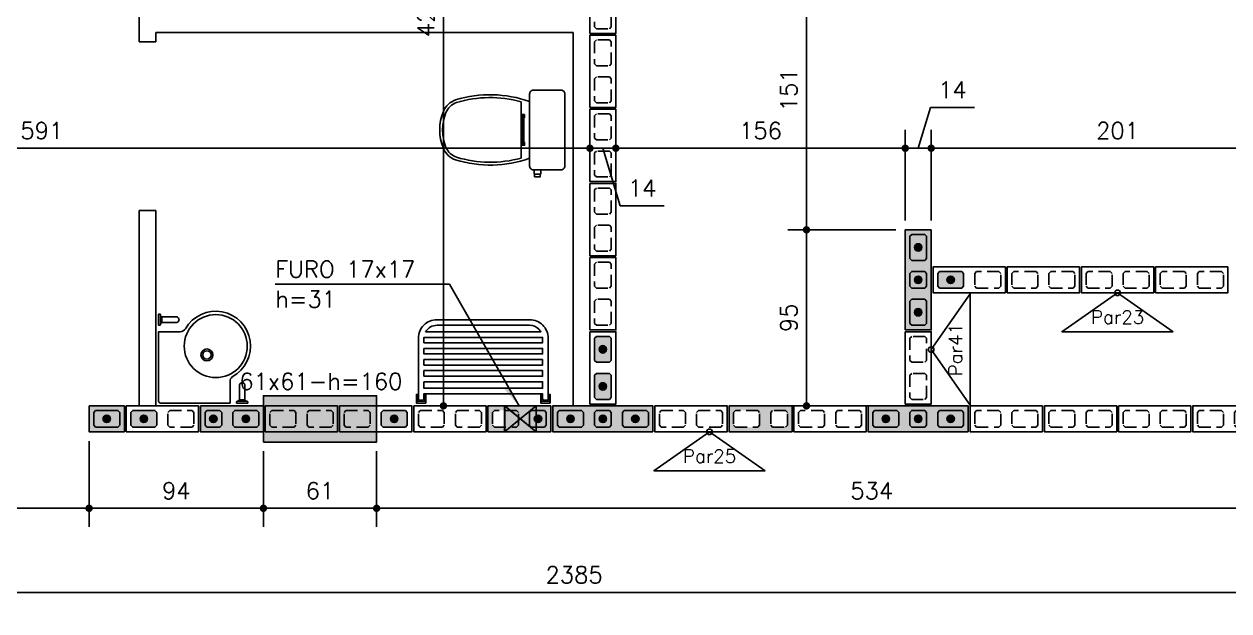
# Model space of a CAD drawing. Extents: x -14651 to 4582, y -13717 to -1290.
# Drawn here: x 1769 to 2419, y -13260 to -12944 of the extents above; entities that cross this region are included whole.
import ezdxf
from ezdxf.enums import TextEntityAlignment as Align

# ---------------------------------------------------------------- set-up
doc = ezdxf.new("R2010")
doc.units = 0
doc.header["$LTSCALE"] = 25
doc.linetypes.add('DASHED2', pattern=[0.375, 0.25, -0.125])
for name, color, linetype in [('213', 252, 'Continuous'), ('241', 2, 'Continuous'), ('247', 50, 'Continuous'), ('248', 100, 'Continuous'), ('249', 20, 'Continuous'), ('ABERTURAS', 53, 'Continuous'), ('ac-furo', 170, 'Continuous'), ('ALVENARIA NÃO ESTRUTURAL', 242, 'Continuous'), ('Arranque', 14, 'Continuous'), ('COTA', 1, 'Continuous'), ('FERRO', 5, 'Continuous'), ('H2', 252, 'Continuous'), ('Linha_fina', 1, 'Continuous'), ('Pena_2', 2, 'Continuous'), ('PROJ', 252, 'Continuous'), ('T1', 2, 'Continuous'), ('TJANELA', 2, 'Continuous'), ('VIGA', 3, 'Continuous')]:
    doc.layers.add(name, color=color, linetype=linetype)
doc.styles.add('COTA', font='romans.shx')
doc.styles.add('Texto1', font='romans.shx', dxfattribs={"height": 9})
doc.dimstyles.new('forma', dxfattribs={"dimscale": 5, "dimtxt": 1.8, "dimasz": 0.8, "dimexe": 2, "dimexo": 1, "dimgap": 1, "dimtad": 1, "dimdec": 1, "dimzin": 9, "dimtxsty": 'COTA', "dimblk1": 'DOT', "dimblk2": 'DOT', "dimsah": 1, "dimcen": 0, "dimdle": 1, "dimclrd": 256, "dimclre": 256, "dimclrt": 2, "dimadec": 0, "dimazin": 0, "dimtfac": 1, "dimtdec": 0, "dimtmove": 0, "dimatfit": 3, "dimfxl": 1, "dimtolj": 1, "dimtzin": 0, "dimarcsym": 0})

# ---------------------------------------------------------------- blocks, each defined once
blk = doc.blocks.new('P4015', base_point=(5842102.11612, -8124149.02973))
blk.add_lwpolyline([(5842082.61612, -8124156.02973), (5842121.61612, -8124156.02973), (5842121.61612, -8124142.02973), (5842082.61612, -8124142.02973), (5842082.61612, -8124156.02973)])
at = {"color": 1, "linetype": 'DASHED2'}
for points in [[(5842085.11612, -8124152.52973), (5842086.11612, -8124153.52973), (5842098.11612, -8124153.52973), (5842099.11612, -8124152.52973), (5842099.11612, -8124145.52973), (5842098.11612, -8124144.52973), (5842086.11612, -8124144.52973), (5842085.11612, -8124145.52973), (5842085.11612, -8124152.52973)], [(5842105.11612, -8124152.52973), (5842106.11612, -8124153.52973), (5842118.11612, -8124153.52973), (5842119.11612, -8124152.52973), (5842119.11612, -8124145.52973), (5842118.11612, -8124144.52973), (5842106.11612, -8124144.52973), (5842105.11612, -8124145.52973), (5842105.11612, -8124152.52973)]]:
    blk.add_lwpolyline(points, dxfattribs=at)
blk = doc.blocks.new('P3515')
at = {"layer": '248'}
h = blk.add_hatch(color=100, dxfattribs=at)
h.paths.add_polyline_path([(17, 7), (-17, 7), (-17, -7), (17, -7)])
h.paths.add_polyline_path([(-5.5, -3.5), (-6.5, -4.5), (-13.5, -4.5), (-14.5, -3.5), (-14.5, 3.5), (-13.5, 4.5), (-6.5, 4.5), (-5.5, 3.5)], flags=16)
h.paths.add_polyline_path([(0.5, 3.5), (1.5, 4.5), (13.5, 4.5), (14.5, 3.5), (14.5, -3.5), (13.5, -4.5), (1.5, -4.5), (0.5, -3.5)], flags=16)
blk.add_lwpolyline([(-17, -7), (17, -7), (17, 7), (-17, 7), (-17, -7)])
at = {"color": 1, "linetype": 'DASHED2'}
for points in [[(-14.5, -3.5), (-13.5, -4.5), (-6.5, -4.5), (-5.5, -3.5), (-5.5, 3.5), (-6.5, 4.5), (-13.5, 4.5), (-14.5, 3.5), (-14.5, -3.5)], [(0.5, -3.5), (1.5, -4.5), (13.5, -4.5), (14.5, -3.5), (14.5, 3.5), (13.5, 4.5), (1.5, 4.5), (0.5, 3.5), (0.5, -3.5)]]:
    blk.add_lwpolyline(points, dxfattribs=at)
blk = doc.blocks.new('P5515')
at = {"layer": '249'}
h = blk.add_hatch(color=20, dxfattribs=at)
h.paths.add_polyline_path([(-27, 7), (-27, -7), (27, -7), (27, 7)])
h.paths.add_polyline_path([(-10.5, -3.5), (-11.5, -4.5), (-23.5, -4.5), (-24.5, -3.5), (-24.5, 3.5), (-23.5, 4.5), (-11.5, 4.5), (-10.5, 3.5)], flags=16)
h.paths.add_polyline_path([(-4.5, 3.5), (-3.5, 4.5), (3.5, 4.5), (4.5, 3.5), (4.5, -3.5), (3.5, -4.5), (-3.5, -4.5), (-4.5, -3.5)], flags=16)
h.paths.add_polyline_path([(10.5, 3.5), (11.5, 4.5), (23.5, 4.5), (24.5, 3.5), (24.5, -3.5), (23.5, -4.5), (11.5, -4.5), (10.5, -3.5)], flags=16)
blk.add_lwpolyline([(27, 7), (-27, 7), (-27, -7), (27, -7), (27, 7)])
at = {"color": 1, "linetype": 'DASHED2'}
for points in [[(-10.5, 3.5), (-11.5, 4.5), (-23.5, 4.5), (-24.5, 3.5), (-24.5, -3.5), (-23.5, -4.5), (-11.5, -4.5), (-10.5, -3.5), (-10.5, 3.5)], [(4.5, 3.5), (3.5, 4.5), (-3.5, 4.5), (-4.5, 3.5), (-4.5, -3.5), (-3.5, -4.5), (3.5, -4.5), (4.5, -3.5), (4.5, 3.5)], [(24.5, 3.5), (23.5, 4.5), (11.5, 4.5), (10.5, 3.5), (10.5, -3.5), (11.5, -4.5), (23.5, -4.5), (24.5, -3.5), (24.5, 3.5)]]:
    blk.add_lwpolyline(points, dxfattribs=at)
blk = doc.blocks.new('GR-1409')
at = {"layer": '213'}
h = blk.add_hatch(color=256, dxfattribs=at)
h.paths.add_polyline_path([(-6, 4.5), (-7, 3.5), (-7, -3.5), (-6, -4.5), (6, -4.5), (7, -3.5), (7, 3.5), (6, 4.5)])
h.paths.add_polyline_path([(-2, 0, 1), (2, 0, 1)], flags=16)
at = {"layer": 'Arranque'}
blk.add_hatch(color=256, dxfattribs=at).paths.add_polyline_path([(-2, 0, 1), (2, 0, 1)])
at = {"layer": '213'}
blk.add_lwpolyline([(-7, 3.5), (-6, 4.5), (6, 4.5), (7, 3.5), (7, -3.5), (6, -4.5), (-6, -4.5), (-7, -3.5), (-7, 3.5)], dxfattribs=at)
at = {"layer": 'FERRO', "linetype": 'Continuous'}
blk.add_circle((0, 0), 2, dxfattribs=at)
blk = doc.blocks.new('GR-0909')
at = {"layer": '213'}
h = blk.add_hatch(color=256, dxfattribs=at)
h.paths.add_polyline_path([(3.5, -4.5), (4.5, -3.5), (4.500001, 3.5), (3.500001, 4.5), (-3.499999, 4.5), (-4.499999, 3.5), (-4.5, -3.5), (-3.5, -4.5)])
h.paths.add_polyline_path([(-2, 0, -1), (2, 0, -1)], flags=16)
at = {"layer": 'Arranque'}
blk.add_hatch(color=256, dxfattribs=at).paths.add_polyline_path([(2, 0, 1), (-2, 0, 1)])
at = {"layer": '213'}
blk.add_lwpolyline([(3.500001, 4.5), (4.500001, 3.5), (4.5, -3.5), (3.5, -4.5), (-3.5, -4.5), (-4.5, -3.5), (-4.499999, 3.5), (-3.499999, 4.5), (3.500001, 4.5)], dxfattribs=at)
at = {"layer": 'FERRO', "linetype": 'Continuous'}
blk.add_circle((0, 0), 2, dxfattribs=at)
blk = doc.blocks.new('P2015')
at = {"layer": '247'}
h = blk.add_hatch(color=50, dxfattribs=at)
h.paths.add_polyline_path([(9.5, 7), (-9.5, 7), (-9.5, -7), (9.5, -7)])
h.paths.add_polyline_path([(6, -4.5), (-6, -4.5), (-7, -3.5), (-7, 3.5), (-6, 4.5), (6, 4.5), (7, 3.5), (7, -3.5)], flags=16)
blk.add_lwpolyline([(-9.5, -7), (9.5, -7), (9.5, 7), (-9.5, 7), (-9.5, -7)])
at = {"color": 1, "linetype": 'DASHED2'}
blk.add_lwpolyline([(-7, -3.5), (-6, -4.5), (6, -4.5), (7, -3.5), (7, 3.5), (6, 4.5), (-6, 4.5), (-7, 3.5), (-7, -3.5)], dxfattribs=at)
blk = doc.blocks.new('_IDNPAR_2')
at = {"color": 3}
blk.add_lwpolyline([(1, -0.7), (0, 0), (-1, -0.7)], close=True, dxfattribs=at)
blk.add_circle((0, 0), 0.05, dxfattribs=at)
at = {"layer": '247', "color": 2, "style": 'COTA', "flags": 8}
blk.add_attdef('ID', text='', height=0.24, dxfattribs=at).set_placement((0, -0.438), align=Align.MIDDLE_CENTER)
blk = doc.blocks.new('_Dot')
at = {"color": 0, "linetype": 'ByBlock', "lineweight": -2}
blk.add_line((-0.5, 0), (-1, 0), dxfattribs=at)
at = {"color": 0, "linetype": 'ByBlock', "const_width": 0.5}
blk.add_lwpolyline([(-0.25, 0, 1), (0.25, 0, 1)], format="xyb", close=True, dxfattribs=at)
blk = doc.blocks.new('*D119')
at = {"layer": 'COTA', "lineweight": -2, "transparency": 16777216}
for p, q in [((1959.52, -13174.1), (1959.52, -13214.87)), ((2493.52, -13174.1), (2493.52, -13214.87)), ((2489.52, -13204.87), (1963.52, -13204.87))]:
    blk.add_line(p, q, dxfattribs=at)
at = {"layer": 'Defpoints', "color": 0, "transparency": 16777216}
for p in [(1959.52, -13169.1), (2493.52, -13169.1), (1959.52, -13204.87)]:
    blk.add_point(p, dxfattribs=at)
at = {"layer": 'COTA', "lineweight": -2, "transparency": 16777216, "xscale": 4, "yscale": 4, "zscale": 4, "rotation": 180}
blk.add_blockref('_Dot', (1959.52, -13204.87), dxfattribs=at)
at = {"layer": 'COTA', "lineweight": -2, "transparency": 16777216, "xscale": 4, "yscale": 4, "zscale": 4}
blk.add_blockref('_Dot', (2493.52, -13204.87), dxfattribs=at)
at = {"layer": 'COTA', "color": 2, "transparency": 16777216, "insert": (2226.52, -13195.37), "char_height": 9, "attachment_point": 5, "style": 'COTA'}
blk.add_mtext('\\A1;534 ', dxfattribs=at)
blk = doc.blocks.new('*D120')
at = {"layer": 'COTA', "lineweight": -2, "transparency": 16777216}
for p, q in [((1898.52, -13174.1), (1898.52, -13214.87)), ((1959.52, -13174.1), (1959.52, -13214.87)), ((1955.52, -13204.87), (1902.52, -13204.87))]:
    blk.add_line(p, q, dxfattribs=at)
at = {"layer": 'Defpoints', "color": 0, "transparency": 16777216}
for p in [(1898.52, -13169.1), (1959.52, -13169.1), (1898.52, -13204.87)]:
    blk.add_point(p, dxfattribs=at)
at = {"layer": 'COTA', "lineweight": -2, "transparency": 16777216, "xscale": 4, "yscale": 4, "zscale": 4, "rotation": 180}
blk.add_blockref('_Dot', (1898.52, -13204.87), dxfattribs=at)
at = {"layer": 'COTA', "lineweight": -2, "transparency": 16777216, "xscale": 4, "yscale": 4, "zscale": 4}
blk.add_blockref('_Dot', (1959.52, -13204.87), dxfattribs=at)
at = {"layer": 'COTA', "color": 2, "transparency": 16777216, "insert": (1929.02, -13195.37), "char_height": 9, "attachment_point": 5, "style": 'COTA'}
blk.add_mtext('\\A1;61 ', dxfattribs=at)
blk = doc.blocks.new('*D121')
at = {"layer": 'COTA', "lineweight": -2, "transparency": 16777216}
for p, q in [((1804.52, -13168.6), (1804.52, -13214.87)), ((1898.52, -13174.1), (1898.52, -13214.87)), ((1894.52, -13204.87), (1808.52, -13204.87))]:
    blk.add_line(p, q, dxfattribs=at)
at = {"layer": 'Defpoints', "color": 0, "transparency": 16777216}
for p in [(1804.52, -13163.6), (1898.52, -13169.1), (1804.52, -13204.87)]:
    blk.add_point(p, dxfattribs=at)
at = {"layer": 'COTA', "lineweight": -2, "transparency": 16777216, "xscale": 4, "yscale": 4, "zscale": 4, "rotation": 180}
blk.add_blockref('_Dot', (1804.52, -13204.87), dxfattribs=at)
at = {"layer": 'COTA', "lineweight": -2, "transparency": 16777216, "xscale": 4, "yscale": 4, "zscale": 4}
blk.add_blockref('_Dot', (1898.52, -13204.87), dxfattribs=at)
at = {"layer": 'COTA', "color": 2, "transparency": 16777216, "insert": (1851.52, -13195.37), "char_height": 9, "attachment_point": 5, "style": 'COTA'}
blk.add_mtext('\\A1;94 ', dxfattribs=at)
blk = doc.blocks.new('*D122')
at = {"layer": 'COTA', "lineweight": -2, "transparency": 16777216}
for p, q in [((1713.52, -13168.6), (1713.52, -13214.87)), ((1804.52, -13168.6), (1804.52, -13214.87)), ((1800.52, -13204.87), (1717.52, -13204.87))]:
    blk.add_line(p, q, dxfattribs=at)
at = {"layer": 'Defpoints', "color": 0, "transparency": 16777216}
for p in [(1713.52, -13163.6), (1804.52, -13163.6), (1713.52, -13204.87)]:
    blk.add_point(p, dxfattribs=at)
at = {"layer": 'COTA', "lineweight": -2, "transparency": 16777216, "xscale": 4, "yscale": 4, "zscale": 4, "rotation": 180}
blk.add_blockref('_Dot', (1713.52, -13204.87), dxfattribs=at)
at = {"layer": 'COTA', "lineweight": -2, "transparency": 16777216, "xscale": 4, "yscale": 4, "zscale": 4}
blk.add_blockref('_Dot', (1804.52, -13204.87), dxfattribs=at)
at = {"layer": 'COTA', "color": 2, "transparency": 16777216, "insert": (1759.02, -13195.37), "char_height": 9, "attachment_point": 5, "style": 'COTA'}
blk.add_mtext('\\A1;91 ', dxfattribs=at)
blk = doc.blocks.new('*D131')
at = {"layer": 'COTA', "lineweight": -2, "transparency": 16777216}
for p, q in [((3258.52, -13168.6), (3258.52, -13260.25)), ((873.52, -13190.74), (873.52, -13260.25)), ((3254.52, -13250.25), (877.52, -13250.25))]:
    blk.add_line(p, q, dxfattribs=at)
at = {"layer": 'Defpoints', "color": 0, "transparency": 16777216}
for p in [(3258.52, -13163.6), (873.52, -13185.74), (873.52, -13250.25)]:
    blk.add_point(p, dxfattribs=at)
at = {"layer": 'COTA', "lineweight": -2, "transparency": 16777216, "xscale": 4, "yscale": 4, "zscale": 4, "rotation": 180}
blk.add_blockref('_Dot', (873.52, -13250.25), dxfattribs=at)
at = {"layer": 'COTA', "lineweight": -2, "transparency": 16777216, "xscale": 4, "yscale": 4, "zscale": 4}
blk.add_blockref('_Dot', (3258.52, -13250.25), dxfattribs=at)
at = {"layer": 'COTA', "color": 2, "transparency": 16777216, "insert": (2066.02, -13240.75), "char_height": 9, "attachment_point": 5, "style": 'COTA'}
blk.add_mtext('\\A1;2385 ', dxfattribs=at)
blk = doc.blocks.new('*D235')
at = {"layer": 'COTA', "lineweight": -2, "transparency": 16777216}
for p, q in [((1483.52, -13014.1), (1483.52, -13020.6)), ((1487.52, -13010.6), (2070.52, -13010.6)), ((2074.52, -13014.1), (2074.52, -13020.6))]:
    blk.add_line(p, q, dxfattribs=at)
at = {"layer": 'Defpoints', "color": 0, "transparency": 16777216}
for p in [(1483.52, -13009.1), (2074.52, -13009.1), (2074.52, -13010.6)]:
    blk.add_point(p, dxfattribs=at)
at = {"layer": 'COTA', "lineweight": -2, "transparency": 16777216, "xscale": 4, "yscale": 4, "zscale": 4, "rotation": 180}
blk.add_blockref('_Dot', (1483.52, -13010.6), dxfattribs=at)
at = {"layer": 'COTA', "lineweight": -2, "transparency": 16777216, "xscale": 4, "yscale": 4, "zscale": 4}
blk.add_blockref('_Dot', (2074.52, -13010.6), dxfattribs=at)
at = {"layer": 'COTA', "color": 2, "transparency": 16777216, "insert": (1779.02, -13001.1), "char_height": 9, "attachment_point": 5, "style": 'COTA'}
blk.add_mtext('\\A1;591 ', dxfattribs=at)
blk = doc.blocks.new('*D236')
at = {"layer": 'COTA', "lineweight": -2, "transparency": 16777216}
for p, q in [((2070.52, -13010.6), (2066.52, -13010.6)), ((2074.52, -13010.6), (2088.52, -13010.6)), ((2074.52, -13010.6), (2088.52, -13010.6)), ((2074.52, -13014.1), (2074.52, -13020.6)), ((2081.52, -13010.6), (2090.82, -13041.6)), ((2088.52, -13014.1), (2088.52, -13020.6)), ((2092.52, -13010.6), (2096.52, -13010.6)), ((2090.82, -13041.6), (2114.53, -13041.6))]:
    blk.add_line(p, q, dxfattribs=at)
at = {"layer": 'Defpoints', "color": 0, "transparency": 16777216}
for p in [(2074.52, -13009.1), (2088.52, -13009.1), (2088.52, -13010.6)]:
    blk.add_point(p, dxfattribs=at)
at = {"layer": 'COTA', "lineweight": -2, "transparency": 16777216, "xscale": 4, "yscale": 4, "zscale": 4}
blk.add_blockref('_Dot', (2074.52, -13010.6), dxfattribs=at)
at = {"layer": 'COTA', "lineweight": -2, "transparency": 16777216, "xscale": 4, "yscale": 4, "zscale": 4, "rotation": 180}
blk.add_blockref('_Dot', (2088.52, -13010.6), dxfattribs=at)
at = {"layer": 'COTA', "color": 2, "transparency": 16777216, "insert": (2102.67, -13032.1), "char_height": 9, "attachment_point": 5, "style": 'COTA'}
blk.add_mtext('\\A1;14 ', dxfattribs=at)
blk = doc.blocks.new('*D237')
at = {"layer": 'COTA', "lineweight": -2, "transparency": 16777216}
for p, q in [((2244.52, -13049.6), (2244.52, -13000.6)), ((2088.52, -13014.1), (2088.52, -13020.6)), ((2092.52, -13010.6), (2240.52, -13010.6))]:
    blk.add_line(p, q, dxfattribs=at)
at = {"layer": 'Defpoints', "color": 0, "transparency": 16777216}
for p in [(2088.52, -13009.1), (2244.52, -13010.6), (2244.52, -13054.6)]:
    blk.add_point(p, dxfattribs=at)
at = {"layer": 'COTA', "lineweight": -2, "transparency": 16777216, "xscale": 4, "yscale": 4, "zscale": 4, "rotation": 180}
blk.add_blockref('_Dot', (2088.52, -13010.6), dxfattribs=at)
at = {"layer": 'COTA', "lineweight": -2, "transparency": 16777216, "xscale": 4, "yscale": 4, "zscale": 4}
blk.add_blockref('_Dot', (2244.52, -13010.6), dxfattribs=at)
at = {"layer": 'COTA', "color": 2, "transparency": 16777216, "insert": (2166.52, -13001.1), "char_height": 9, "attachment_point": 5, "style": 'COTA'}
blk.add_mtext('\\A1;156 ', dxfattribs=at)
blk = doc.blocks.new('*D238')
at = {"layer": 'COTA', "lineweight": -2, "transparency": 16777216}
for p, q in [((2251.52, -13010.6), (2258.12, -12988.6)), ((2258.12, -12988.6), (2281.83, -12988.6)), ((2244.52, -13049.6), (2244.52, -13000.6)), ((2258.52, -13049.6), (2258.52, -13000.6)), ((2240.52, -13010.6), (2236.52, -13010.6)), ((2244.52, -13010.6), (2258.52, -13010.6)), ((2244.52, -13010.6), (2258.52, -13010.6)), ((2262.52, -13010.6), (2266.52, -13010.6))]:
    blk.add_line(p, q, dxfattribs=at)
at = {"layer": 'Defpoints', "color": 0, "transparency": 16777216}
for p in [(2258.52, -13010.6), (2244.52, -13054.6), (2258.52, -13054.6)]:
    blk.add_point(p, dxfattribs=at)
at = {"layer": 'COTA', "lineweight": -2, "transparency": 16777216, "xscale": 4, "yscale": 4, "zscale": 4}
blk.add_blockref('_Dot', (2244.52, -13010.6), dxfattribs=at)
at = {"layer": 'COTA', "lineweight": -2, "transparency": 16777216, "xscale": 4, "yscale": 4, "zscale": 4, "rotation": 180}
blk.add_blockref('_Dot', (2258.52, -13010.6), dxfattribs=at)
at = {"layer": 'COTA', "color": 2, "transparency": 16777216, "insert": (2269.97, -12979.1), "char_height": 9, "attachment_point": 5, "style": 'COTA'}
blk.add_mtext('\\A1;14 ', dxfattribs=at)
blk = doc.blocks.new('*D239')
at = {"layer": 'COTA', "lineweight": -2, "transparency": 16777216}
for p, q in [((2258.52, -13049.6), (2258.52, -13000.6)), ((2459.52, -13014.6), (2459.52, -13000.6)), ((2262.52, -13010.6), (2455.52, -13010.6))]:
    blk.add_line(p, q, dxfattribs=at)
at = {"layer": 'Defpoints', "color": 0, "transparency": 16777216}
for p in [(2459.52, -13010.6), (2459.52, -13019.6), (2258.52, -13054.6)]:
    blk.add_point(p, dxfattribs=at)
at = {"layer": 'COTA', "lineweight": -2, "transparency": 16777216, "xscale": 4, "yscale": 4, "zscale": 4, "rotation": 180}
blk.add_blockref('_Dot', (2258.52, -13010.6), dxfattribs=at)
at = {"layer": 'COTA', "lineweight": -2, "transparency": 16777216, "xscale": 4, "yscale": 4, "zscale": 4}
blk.add_blockref('_Dot', (2459.52, -13010.6), dxfattribs=at)
at = {"layer": 'COTA', "color": 2, "transparency": 16777216, "insert": (2359.02, -13001.1), "char_height": 9, "attachment_point": 5, "style": 'COTA'}
blk.add_mtext('\\A1;201 ', dxfattribs=at)
blk = doc.blocks.new('*D263')
at = {"layer": 'COTA', "lineweight": -2, "transparency": 16777216}
for p, q in [((1990.56, -12728.6), (1985.56, -12728.6)), ((1995.56, -12732.6), (1995.56, -13145.6)), ((1994.02, -13149.6), (1985.56, -13149.6))]:
    blk.add_line(p, q, dxfattribs=at)
at = {"layer": 'Defpoints', "color": 0, "transparency": 16777216}
for p in [(1995.56, -12728.6), (1995.56, -13149.6), (1999.02, -13149.6)]:
    blk.add_point(p, dxfattribs=at)
at = {"layer": 'COTA', "lineweight": -2, "transparency": 16777216, "xscale": 4, "yscale": 4, "zscale": 4}
for p, rotation in [((1995.56, -12728.6), 90), ((1995.56, -13149.6), 270)]:
    blk.add_blockref('_Dot', p, dxfattribs=dict(at, rotation=rotation))
at = {"layer": 'COTA', "color": 2, "transparency": 16777216, "insert": (1986.06, -12939.1), "char_height": 9, "attachment_point": 5, "rotation": 90, "style": 'COTA'}
blk.add_mtext('\\A1;421 ', dxfattribs=at)
blk = doc.blocks.new('*D269')
at = {"layer": 'COTA', "lineweight": -2, "transparency": 16777216}
for p, q in [((2239.52, -12903.6), (2181.28, -12903.6)), ((2191.28, -12907.6), (2191.28, -13050.6)), ((2239.52, -13054.6), (2181.28, -13054.6))]:
    blk.add_line(p, q, dxfattribs=at)
at = {"layer": 'Defpoints', "color": 0, "transparency": 16777216}
for p in [(2244.52, -12903.6), (2191.28, -13054.6), (2244.52, -13054.6)]:
    blk.add_point(p, dxfattribs=at)
at = {"layer": 'COTA', "lineweight": -2, "transparency": 16777216, "xscale": 4, "yscale": 4, "zscale": 4}
for p, rotation in [((2191.28, -12903.6), 90), ((2191.28, -13054.6), 270)]:
    blk.add_blockref('_Dot', p, dxfattribs=dict(at, rotation=rotation))
at = {"layer": 'COTA', "color": 2, "transparency": 16777216, "insert": (2181.78, -12979.1), "char_height": 9, "attachment_point": 5, "rotation": 90, "style": 'COTA'}
blk.add_mtext('\\A1;151 ', dxfattribs=at)
blk = doc.blocks.new('*D270')
at = {"layer": 'COTA', "lineweight": -2, "transparency": 16777216}
for p, q in [((2239.52, -13054.6), (2181.28, -13054.6)), ((2191.28, -13058.6), (2191.28, -13145.6)), ((2232.06, -13149.6), (2181.28, -13149.6))]:
    blk.add_line(p, q, dxfattribs=at)
at = {"layer": 'Defpoints', "color": 0, "transparency": 16777216}
for p in [(2244.52, -13054.6), (2191.28, -13149.6), (2237.06, -13149.6)]:
    blk.add_point(p, dxfattribs=at)
at = {"layer": 'COTA', "lineweight": -2, "transparency": 16777216, "xscale": 4, "yscale": 4, "zscale": 4}
for p, rotation in [((2191.28, -13054.6), 90), ((2191.28, -13149.6), 270)]:
    blk.add_blockref('_Dot', p, dxfattribs=dict(at, rotation=rotation))
at = {"layer": 'COTA', "color": 2, "transparency": 16777216, "insert": (2181.78, -13102.1), "char_height": 9, "attachment_point": 5, "rotation": 90, "style": 'COTA'}
blk.add_mtext('\\A1;95 ', dxfattribs=at)
blk = doc.blocks.new('layout-inferior 2')
at = {"layer": 'ALVENARIA NÃO ESTRUTURAL'}
for p, q in [((27577.58, -12934.1), (27577.58, -12953.1)), ((27586.58, -12953.1), (27586.58, -12948.1)), ((27586.58, -12948.1), (27811.58, -12948.1)), ((27811.58, -12948.1), (27811.58, -13149.6)), ((27577.58, -12953.1), (27586.58, -12953.1)), ((27577.58, -13044.1), (27577.58, -13044.1)), ((27577.58, -13044.1), (27577.58, -13044.1)), ((27577.58, -13044.1), (27577.58, -13044.1)), ((27577.58, -13044.1), (27577.58, -13149.6)), ((27586.58, -13044.1), (27577.58, -13044.1)), ((27577.58, -13044.1), (27577.58, -13044.1)), ((27586.58, -13149.6), (27586.58, -13044.1))]:
    blk.add_line(p, q, dxfattribs=at)
at = {"layer": 'PROJ'}
for p, q in [((27785.33, -12992.45), (27783.46, -12992.45)), ((27785.33, -12993.14), (27783.46, -12993.14)), ((27785.33, -12993.25), (27783.46, -12993.25)), ((27785.33, -12993.95), (27783.46, -12993.95)), ((27784.15, -12993.14), (27784.15, -12993.25)), ((27784.15, -12993.95), (27784.15, -13007.45)), ((27784.93, -12993.14), (27784.93, -12993.25)), ((27784.93, -12993.95), (27784.93, -13007.45)), ((27785.33, -12992.45), (27785.33, -12993.14)), ((27785.33, -12993.25), (27785.33, -12993.95)), ((27589.07, -13101.29), (27589.07, -13104.9)), ((27589.77, -13104.6), (27589.77, -13101.6)), ((27634.58, -13146.41), (27631.58, -13146.41)), ((27631.27, -13147.1), (27634.88, -13147.1))]:
    blk.add_line(p, q, dxfattribs=at)
for points in [[(27788.08, -13016.01, -0.160999), (27748.18, -13016.86, -0.2149), (27741.58, -13010.7, -0.2), (27741.58, -12990.7, -0.2149), (27748.18, -12984.53, -0.160999), (27788.08, -12985.39)], [(27614.08, -13118.9, 1), (27614.08, -13125.3, 1)], [(27614.08, -13119.85, 1), (27614.08, -13124.35, 1)], [(27614.08, -13118.9, -1), (27614.08, -13125.3, -1)], [(27614.08, -13119.85, -1), (27614.08, -13124.35, -1)]]:
    blk.add_lwpolyline(points, format="xyb", dxfattribs=at)
for points in [[(27783.46, -12985.51, 0.143138), (27748.65, -12985.96, 0.214265), (27742.97, -12991.28, 0.199973), (27742.97, -13010.12, 0.214265), (27748.65, -13015.43, 0.143138), (27783.46, -13015.88)], [(27794.08, -13022.2), (27790.48, -13022.2), (27790.08, -13022.2, -0.414214), (27788.08, -13020.2), (27788.08, -12981.2, -0.414214), (27790.08, -12979.2), (27805.08, -12979.2, -0.414214), (27807.08, -12981.2), (27807.08, -13020.2, -0.414214), (27805.08, -13022.2)], [(27626.58, -13136.54, -0.216275), (27627.77, -13133.91, 1.324771), (27602.56, -13107.99, -0.246113), (27599.72, -13109.6), (27588.08, -13109.6), (27588.08, -13147, 0.414214), (27589.18, -13148.1), (27626.58, -13148.1), (27626.58, -13136.54)], [(27588.08, -13100.1), (27588.08, -13106.1), (27588.77, -13106.1, 0.36602), (27589.07, -13105.79), (27589.07, -13104.9), (27589.46, -13104.9, 0.368201), (27589.77, -13104.6), (27597.52, -13104.6, 1.035756), (27597.52, -13101.6), (27589.77, -13101.6, 0.368204), (27589.46, -13101.29), (27589.07, -13101.29), (27589.07, -13100.4, 0.36603), (27588.77, -13100.1)], [(27798.08, -13113.1), (27798.08, -13145.6, -0.414214), (27797.08, -13146.6), (27796.08, -13146.6, -0.414214), (27795.08, -13145.6), (27795.08, -13143.1), (27731.08, -13143.1), (27731.08, -13145.6, -0.414171), (27730.08, -13146.6), (27729.08, -13146.6, -0.414214), (27728.08, -13145.6), (27728.08, -13113.1, -0.414214), (27738.08, -13103.1), (27788.08, -13103.1, -0.414214)], [(27731.97, -13109.63, -0.26453), (27738.19, -13106.1), (27788.06, -13106.1, -0.199638), (27793.01, -13108.16, -0.065744), (27794.14, -13109.64)], [(27731.08, -13115.59), (27795.08, -13115.59), (27795.08, -13113.17, 0.018835), (27795.06, -13112.64), (27731.1, -13112.63, 0.016188), (27731.08, -13113.08)], [(27630.08, -13148.1), (27636.08, -13148.1), (27636.08, -13147.41, 0.36602), (27635.77, -13147.1), (27634.88, -13147.1), (27634.88, -13146.71, 0.368201), (27634.58, -13146.41), (27634.58, -13138.65, 1.035756), (27631.58, -13138.65), (27631.58, -13146.41, 0.368204), (27631.27, -13146.71), (27631.27, -13147.1), (27630.38, -13147.1, 0.36603), (27630.08, -13147.41)]]:
    blk.add_lwpolyline(points, format="xyb", close=True, dxfattribs=at)
for points in [[(27785.33, -12992.45), (27783.46, -12992.45), (27783.46, -12993.95), (27785.33, -12993.95)], [(27785.33, -13007.45), (27783.46, -13007.45), (27783.46, -13008.95), (27785.33, -13008.95)], [(27731.08, -13118.59), (27731.08, -13121.59), (27795.08, -13121.59), (27795.08, -13118.59)], [(27731.08, -13136.59), (27731.08, -13140.08), (27795.08, -13140.1), (27795.08, -13136.59)], [(27732.08, -13148.1), (27732.08, -13143.6), (27731.58, -13143.6), (27731.58, -13147.1), (27727.58, -13147.1), (27727.58, -13143.44), (27727.08, -13143.44), (27727.08, -13148.1)], [(27799.08, -13148.1), (27799.08, -13143.44), (27798.58, -13143.44), (27798.58, -13147.1), (27794.58, -13147.1), (27794.58, -13143.6), (27794.08, -13143.6), (27794.08, -13148.1)]]:
    blk.add_lwpolyline(points, close=True, dxfattribs=at)
for points in [[(27783.46, -13007.45), (27785.33, -13007.45), (27785.33, -13008.14), (27783.46, -13008.14)], [(27794.08, -13022.2), (27794.08, -13024.5), (27793.78, -13024.5), (27793.78, -13026), (27790.78, -13026), (27790.78, -13024.5), (27790.48, -13024.5), (27790.48, -13022.2)], [(27793.78, -13024.5), (27790.78, -13024.5)], [(27731.08, -13127.59), (27795.08, -13127.59), (27795.08, -13124.59), (27731.08, -13124.59)], [(27731.08, -13124.59), (27731.08, -13127.59)], [(27731.08, -13133.59), (27795.08, -13133.59), (27795.08, -13130.59), (27731.08, -13130.59), (27731.08, -13133.59)]]:
    blk.add_lwpolyline(points, dxfattribs=at)
for centre, radius in [((27784.58, -12993.2), 0.75), ((27784.58, -13008.2), 0.75), ((27618.86, -13117.35), 17)]:
    blk.add_circle(centre, radius, dxfattribs=at)
blk = doc.blocks.new('ss')
at = {"layer": 'Linha_fina'}
blk.add_solid([(0, 0), (-2.5, -0.29), (-2.5, 0.3)], dxfattribs=at)
blk = doc.blocks.new('furos-inferior2')
at = {"layer": 'H2'}
for points in [[(2028.6, -13163.5), (2037.08, -13156.51), (2028.6, -13149.5)], [(2037.08, -13156.51), (2045.6, -13149.5), (2028.6, -13149.5)], [(2037.08, -13156.51), (2028.6, -13149.5), (2028.6, -13163.5)], [(2037.08, -13156.51), (2028.6, -13163.5), (2028.6, -13163.54), (2045.6, -13163.54)]]:
    blk.add_hatch(color=256, dxfattribs=at).paths.add_polyline_path(points)
at = {"layer": 'ac-furo'}
for p, q in [((2028.51, -13163.6), (2045.51, -13149.6)), ((2028.51, -13149.6), (2045.51, -13163.6))]:
    blk.add_line(p, q, dxfattribs=at)
blk.add_lwpolyline([(2028.51, -13163.6), (2028.51, -13149.6), (2045.51, -13149.6), (2045.51, -13163.6), (2028.51, -13163.6)], dxfattribs=at)
at = {"layer": 'Linha_fina'}
for q in [(1904.88, -13083.86), (2036.52, -13149.96)]:
    blk.add_line((1998.85, -13083.86), q, dxfattribs=at)
at = {"layer": 'Pena_2', "ltscale": 0.5}
blk.add_lwpolyline([(2028.6, -13149.5), (2045.6, -13149.5), (2045.6, -13163.54), (2028.6, -13163.54)], close=True, dxfattribs=at)
at = {"layer": 'VIGA', "ltscale": 0.5}
for p, q in [((2045.6, -13149.5), (2028.6, -13163.5)), ((2045.6, -13163.54), (2028.6, -13149.5))]:
    blk.add_line(p, q, dxfattribs=at)
at = {"layer": 'COTA', "xscale": -4.999999999999998, "yscale": 4.999999999999998, "zscale": 4.999999999999998, "rotation": 123.6559025255237}
blk.add_blockref('ss', (2036.52, -13149.96), dxfattribs=at)
at = {"layer": 'T1', "style": 'Texto1'}
for s, p in [('FURO 17x17', (1904.88, -13080.41)), ('h=31', (1904.9, -13096.54))]:
    blk.add_text(s, height=9, dxfattribs=at).set_placement(p)

msp = doc.modelspace()

# ---------------------------------------------------------------- hatches: boundary and pattern name
at = {"layer": 'ABERTURAS', "transparency": 33554457}
msp.add_hatch(color=256, dxfattribs=at).paths.add_polyline_path([(1898.52, -13169.1), (1959.52, -13169.1), (1959.52, -13144.1), (1898.52, -13144.1)])

# ---------------------------------------------------------------- linework, layer by layer
at = {"layer": 'ABERTURAS'}
msp.add_lwpolyline([(1898.52, -13169.1), (1959.52, -13169.1), (1959.52, -13144.1), (1898.52, -13144.1)], close=True, dxfattribs=at)

# ---------------------------------------------------------------- block references
at = {"rotation": 90}
for p in [(2251.52, -13064.1), (2251.52, -13099.1), (2081.52, -13119.1), (2081.52, -13139.1)]:
    msp.add_blockref('GR-1409', p, dxfattribs=at)
for name, p in [('GR-0909', (2251.52, -13081.6)), ('GR-1409', (2269.02, -13081.6)), ('GR-1409', (1814.02, -13156.6)), ('GR-1409', (1834.02, -13156.6)), ('GR-0909', (1871.52, -13156.6)), ('GR-1409', (1889.02, -13156.6)), ('GR-1409', (1969.02, -13156.6)), ('GR-0909', (2046.52, -13156.6)), ('GR-1409', (2064.02, -13156.6)), ('GR-0909', (2081.52, -13156.6)), ('GR-1409', (2099.02, -13156.6)), ('GR-1409', (2234.02, -13156.6)), ('GR-0909', (2251.52, -13156.6)), ('GR-1409', (2269.02, -13156.6))]:
    msp.add_blockref(name, p)
at = {"layer": '241'}
for name, p, rotation in [('P4015', (2081.52, -12929.1), 270), ('P4015', (2081.52, -12969.1), 270), ('P4015', (2081.52, -13009.1), 270), ('P4015', (2081.52, -13049.1), 270), ('P4015', (2081.52, -13089.1), 270), ('P4015', (2279.02, -13081.6), 180), ('P4015', (2319.02, -13081.6), 180), ('P4015', (2359.02, -13081.6), 180), ('P4015', (2399.02, -13081.6), 180), ('P4015', (2081.52, -13129.1), 270), ('P4015', (2251.52, -13129.1), 270), ('P3515', (2036.52, -13156.6), 180), ('P3515', (2166.52, -13156.6), 180), ('P4015', (2204.02, -13156.6), 180), ('P4015', (2299.02, -13156.6), 180), ('P4015', (2339.02, -13156.6), 180), ('P4015', (2379.02, -13156.6), 180), ('P4015', (2419.02, -13156.6), 180)]:
    msp.add_blockref(name, p, dxfattribs=dict(at, rotation=rotation))
at = {"layer": '241', "xscale": -1}
for name, p, rotation in [('P5515', (2251.52, -13081.6), 270), ('P2015', (1814.02, -13156.6), 180), ('P4015', (1844.02, -13156.6), 180), ('P3515', (1881.52, -13156.6), 180), ('P4015', (1919.02, -13156.6), 180), ('P4015', (1959.02, -13156.6), 180), ('P4015', (1999.02, -13156.6), 180), ('P5515', (2081.52, -13156.6), 180), ('P4015', (2129.02, -13156.6), 180), ('P5515', (2251.52, -13156.6), 180)]:
    msp.add_blockref(name, p, dxfattribs=dict(at, rotation=rotation))
at = {"layer": '247', "linetype": 'Continuous', "xscale": 30, "yscale": 30, "zscale": 30}
for p, values in [((2359.02, -13088.6), {'ID': 'Par23'}), ((2139.02, -13163.6), {'ID': 'Par25'})]:
    msp.add_blockref('_IDNPAR_2', p, dxfattribs=at).add_auto_attribs(values)
at = {"layer": '247', "linetype": 'Continuous', "xscale": 30, "yscale": 30, "zscale": 30, "rotation": 90}
msp.add_blockref('_IDNPAR_2', (2258.52, -13119.23), dxfattribs=at).add_auto_attribs({'ID': 'Par41'})
at = {"layer": 'COTA'}
for name, p in [('furos-inferior2', (0, 0)), ('layout-inferior 2', (-25746.06, 0))]:
    msp.add_blockref(name, p, dxfattribs=at)

# ---------------------------------------------------------------- texts
at = {"layer": 'TJANELA', "style": 'Texto1'}
msp.add_text('61x61-h=160', height=9, dxfattribs=at).set_placement((1929.5, -13140.9), align=Align.CENTER)

# ---------------------------------------------------------------- dimensions: what is measured, and where the dimension line sits
at = {"layer": 'COTA'}
for base, p1, p2, picture, middle in [((1995.56, -13149.6), (1995.56, -12728.6), (1999.02, -13149.6), '*D263', (1986.06, -12939.1)), ((2191.28, -13054.6), (2244.52, -12903.6), (2244.52, -13054.6), '*D269', (2181.78, -12979.1)), ((2191.28, -13149.6), (2244.52, -13054.6), (2237.06, -13149.6), '*D270', (2181.78, -13102.1))]:
    dim = msp.add_linear_dim(base=base, p1=p1, p2=p2, angle=90, dimstyle='forma', override={"dimpost": ' ', "dimtmove": 1}, dxfattribs=at)
    dim.commit()
    dim.dimension.update_dxf_attribs({"geometry": picture, "text_midpoint": middle})
for base, p1, p2, override, picture, middle in [((2258.52, -13010.6), (2244.52, -13054.6), (2258.52, -13054.6), {"dimpost": ' ', "dimtmove": 1}, '*D238', (2263.12, -12979.1)), ((2074.52, -13010.6), (1483.52, -13009.1), (2074.52, -13009.1), {"dimpost": ' ', "dimtmove": 1}, '*D235', (1779.02, -13001.1)), ((2244.52, -13010.6), (2088.52, -13009.1), (2244.52, -13054.6), {"dimpost": ' ', "dimtmove": 1}, '*D237', (2166.52, -13001.1)), ((2459.52, -13010.6), (2258.52, -13054.6), (2459.52, -13019.6), {"dimpost": ' ', "dimtmove": 1}, '*D239', (2359.02, -13001.1)), ((2088.52, -13010.6), (2074.52, -13009.1), (2088.52, -13009.1), {"dimpost": ' ', "dimtmove": 1}, '*D236', (2095.82, -13032.1)), ((873.52, -13250.25), (3258.52, -13163.6), (873.52, -13185.74), {"dimpost": ' '}, '*D131', (2066.02, -13240.75)), ((1713.52, -13204.87), (1804.52, -13163.6), (1713.52, -13163.6), {"dimpost": ' ', "dimtmove": 1}, '*D122', (1759.02, -13195.37)), ((1804.52, -13204.87), (1898.52, -13169.1), (1804.52, -13163.6), {"dimpost": ' ', "dimtmove": 1}, '*D121', (1851.52, -13195.37)), ((1898.52, -13204.87), (1959.52, -13169.1), (1898.52, -13169.1), {"dimpost": ' ', "dimtmove": 1}, '*D120', (1929.02, -13195.37)), ((1959.52, -13204.87), (2493.52, -13169.1), (1959.52, -13169.1), {"dimpost": ' ', "dimtmove": 1}, '*D119', (2226.52, -13195.37))]:
    dim = msp.add_linear_dim(base=base, p1=p1, p2=p2, dimstyle='forma', override=override, dxfattribs=at)
    dim.commit()
    dim.dimension.update_dxf_attribs({"geometry": picture, "text_midpoint": middle})

doc.saveas('drawing.dxf')
